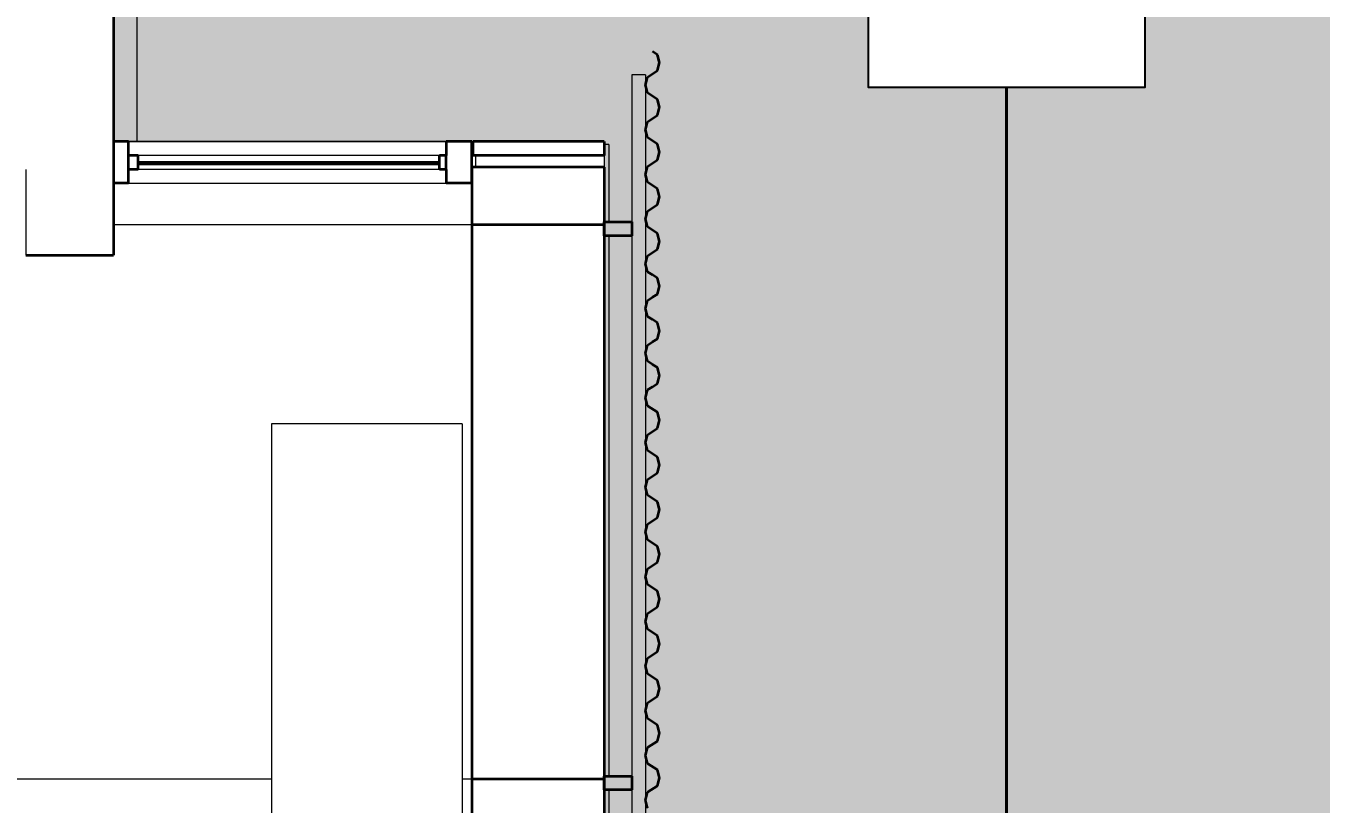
# Model space of a CAD drawing. Header units: millimetres. Extents: x 340455 to 340556, y 7380652 to 7380707.
# Drawn here: x 340485.597 to 340488.402, y 7380685.555 to 7380687.24 of the extents above; entities that cross this region are included whole.
import ezdxf

# ---------------------------------------------------------------- set-up
doc = ezdxf.new("R2010")
doc.units = ezdxf.units.MM
for name, color, linetype, lineweight in [('Anotações', 14, 'Continuous', 5), ('Cortado', 7, 'Continuous', 35), ('Hachuras', 8, 'Continuous', 5), ('Visto', 144, 'Continuous', 5)]:
    doc.layers.add(name, color=color, linetype=linetype, lineweight=lineweight)
doc.layers.add('Esgoto', color=36, linetype='Continuous', lineweight=40, true_color=0x7a3b00)
doc.styles.add('UFABCSBC$0$ROMANS', font='arial.ttf')
doc.dimstyles.new('DIM', dxfattribs={"dimscale": 0.125, "dimtxt": 2.5, "dimasz": 2.5, "dimexe": 1, "dimexo": 1, "dimgap": 1.5, "dimtad": 1, "dimzin": 4, "dimtxsty": 'UFABCSBC$0$ROMANS', "dimcen": 0.09, "dimclrt": 256, "dimadec": 0, "dimazin": 0, "dimtfac": 1, "dimtix": 1, "dimtofl": 0, "dimtmove": 2, "dimatfit": 3, "dimfxl": 1, "dimtolj": 1, "dimtzin": 0, "dimarcsym": 0})

# ---------------------------------------------------------------- blocks, each defined once
blk = doc.blocks.new('SHAPE2DVIEW008')
at = {"color": 0}
for p, q in [((4200, -8173), (4200, -7127.7)), ((4200, -8173), (4200, -7127.7)), ((5520.4, -7640.8), (5334.9, -7640.8)), ((5334.9, -7640.8), (5334.9, -7830.8)), ((7524.9, -7830.8), (5334.9, -7830.8)), ((5400, -8607), (5400, -7830.8)), ((5400, -8607), (5400, -7830.8)), ((5490.4, -7862.7), (5490.4, -7830.8)), ((5520.4, -7830.8), (5490.4, -7830.8)), ((5520.4, -7830.6), (5550.4, -7830.6)), ((5520.4, -7830.8), (5520.4, -7830.6)), ((5520.4, -7830.8), (5550.4, -7830.8)), ((5550.4, -7830.8), (5550.4, -7830.6)), ((5580.4, -7830.8), (5550.4, -7830.8)), ((5580.4, -7862.7), (5580.4, -7830.8)), ((5580.4, -8609.4), (5580.4, -7830.8)), ((5490.4, -7862.7), (5490.4, -8551.2)), ((5490.4, -7862.7), (5520.4, -7862.7)), ((5520.4, -7862.7), (5550.4, -7862.7)), ((5520.4, -7862.7), (5550.4, -7862.7)), ((5520.4, -7862.8), (5520.4, -7862.7)), ((5520.4, -7862.8), (5550.4, -7862.8)), ((5520.4, -8551.2), (5520.4, -7862.8)), ((5550.4, -7862.7), (5580.4, -7862.7)), ((5550.4, -7862.8), (5550.4, -7862.7)), ((5550.4, -8551.2), (5550.4, -7862.8)), ((5580.4, -7862.7), (5580.4, -8551.2)), ((5580.4, -7881.8), (6324.9, -7881.8)), ((5580.4, -7881.8), (6924.9, -7881.8)), ((4969.4, -8173), (2469.9, -8173)), ((4969.4, -8586), (4969.4, -8173)), ((5490.4, -8607), (5490.4, -8551.2)), ((5520.4, -8551.2), (5490.4, -8551.2)), ((5520.4, -8551.2), (5550.4, -8551.2)), ((5580.4, -8551.2), (5550.4, -8551.2)), ((5580.4, -8607), (5580.4, -8551.2)), ((4969.4, -8586), (2469.9, -8586)), ((4200, -8607), (3000, -8607)), ((4200, -8607), (4200, -8586)), ((4200, -8607), (4200, -8586)), ((4200, -8893), (4200, -8607)), ((4200, -8893), (4200, -8607)), ((5400, -8607), (4200, -8607)), ((5400, -8893), (5400, -8607)), ((5400, -8893), (5400, -8607)), ((5525, -8607), (5400, -8607)), ((5490.4, -8607), (5580.4, -8607)), ((5525, -8893), (5525, -8607)), ((5525, -8607), (5525, -8607)), ((5550.4, -8893), (5550.4, -8607)), ((5550.4, -8609.4), (5580.4, -8609.4)), ((5550.4, -8893), (5550.4, -8609.4)), ((5580.4, -8893), (5580.4, -8609.4)), ((5550.4, -8614.9), (5525, -8614.9)), ((5550.4, -8614.9), (5525, -8614.9)), ((5550.4, -8614.9), (5525, -8614.9)), ((5550.4, -8614.9), (5525, -8614.9)), ((5400, -8722), (5400, -8722)), ((5400, -8782), (5400, -8782)), ((5400, -8855.4), (5400, -8855.4)), ((4200, -8893), (3000, -8893)), ((4176.5, -8893), (4206.5, -8893)), ((4176.5, -8953), (4176.5, -8893)), ((5400, -8893), (4200, -8893)), ((4206.5, -8893), (4206.5, -8953)), ((5376.5, -8893), (5406.5, -8893)), ((5376.5, -8953), (5376.5, -8893)), ((5525, -8893), (5400, -8893)), ((5406.5, -8893), (5406.5, -8953)), ((5580.4, -8893), (5550.4, -8893)), ((5550.4, -8893), (5550.4, -8893)), ((5574, -8903.1), (5574, -8893)), ((5574, -8903.1), (5574, -8893)), ((4176.5, -8903.1), (3006.5, -8903.1)), ((4176.5, -8903.1), (3006.5, -8903.1)), ((5376.5, -8903.1), (4206.5, -8903.1)), ((5376.5, -8903.1), (4206.5, -8903.1)), ((5574, -8903.1), (5406.5, -8903.1)), ((5574, -8903.1), (5406.5, -8903.1)), ((4176.5, -8953), (3006.5, -8953)), ((4206.5, -8953), (4176.5, -8953)), ((5376.5, -8953), (4206.5, -8953)), ((5406.5, -8953), (5376.5, -8953)), ((5724.9, -8953), (5406.5, -8953)), ((5724.9, -8983), (5724.9, -8953)), ((5724.9, -8983), (-3325.1, -8983)), ((4137.2, -8987.4), (4154.3, -8983)), ((4137.2, -8987.4), (4154.3, -8983)), ((4154.3, -8983), (4171.4, -8987.4)), ((4154.3, -8983), (4171.4, -8987.4)), ((4171.4, -8987.4), (4185.6, -9008.7)), ((4171.4, -8987.4), (4185.6, -9008.7)), ((4234, -8987.4), (4219.8, -9008.7)), ((4219.8, -9008.7), (4234, -8987.4)), ((4234, -8987.4), (4251.1, -8983)), ((4234, -8987.4), (4251.1, -8983)), ((4251.1, -8983), (4268.2, -8987.4)), ((4251.1, -8983), (4268.2, -8987.4)), ((4268.2, -8987.4), (4282.4, -9008.7)), ((4268.2, -8987.4), (4282.4, -9008.7)), ((4330.8, -8987.4), (4316.6, -9008.7)), ((4316.6, -9008.7), (4330.8, -8987.4)), ((4330.8, -8987.4), (4347.9, -8983)), ((4330.8, -8987.4), (4347.9, -8983)), ((4347.9, -8983), (4365, -8987.4)), ((4347.9, -8983), (4365, -8987.4)), ((4365, -8987.4), (4379.2, -9008.7)), ((4365, -8987.4), (4379.2, -9008.7)), ((4413.4, -9008.7), (4420.5, -8998.1)), ((4420.5, -8998.1), (4413.4, -9008.7)), ((4420.5, -8998.1), (4427.6, -8987.4)), ((4420.5, -8998.1), (4427.6, -8987.4)), ((4427.6, -8987.4), (4444.7, -8983)), ((4427.6, -8987.4), (4444.7, -8983)), ((4444.7, -8983), (4461.8, -8987.4)), ((4444.7, -8983), (4461.8, -8987.4)), ((4461.8, -8987.4), (4468.9, -8998.1)), ((4461.8, -8987.4), (4468.9, -8998.1)), ((4476, -9008.7), (4468.9, -8998.1)), ((4468.9, -8998.1), (4476, -9008.7)), ((4510.2, -9008.7), (4517.3, -8998.1)), ((4517.3, -8998.1), (4510.2, -9008.7)), ((4517.3, -8998.1), (4524.4, -8987.4)), ((4517.3, -8998.1), (4524.4, -8987.4)), ((4524.4, -8987.4), (4541.5, -8983)), ((4524.4, -8987.4), (4541.5, -8983)), ((4541.5, -8983), (4558.6, -8987.4)), ((4541.5, -8983), (4558.6, -8987.4)), ((4558.6, -8987.4), (4565.7, -8998.1)), ((4558.6, -8987.4), (4565.7, -8998.1)), ((4572.8, -9008.7), (4565.7, -8998.1)), ((4565.7, -8998.1), (4572.8, -9008.7)), ((4607, -9008.7), (4614.1, -8998.1)), ((4614.1, -8998.1), (4607, -9008.7)), ((4614.1, -8998.1), (4621.2, -8987.4)), ((4614.1, -8998.1), (4621.2, -8987.4)), ((4621.2, -8987.4), (4638.3, -8983)), ((4621.2, -8987.4), (4638.3, -8983)), ((4638.3, -8983), (4655.4, -8987.4)), ((4638.3, -8983), (4655.4, -8987.4)), ((4655.4, -8987.4), (4662.5, -8998.1)), ((4655.4, -8987.4), (4662.5, -8998.1)), ((4669.6, -9008.7), (4662.5, -8998.1)), ((4662.5, -8998.1), (4669.6, -9008.7)), ((4703.8, -9008.7), (4710.9, -8998.1)), ((4710.9, -8998.1), (4703.8, -9008.7)), ((4710.9, -8998.1), (4718, -8987.4)), ((4710.9, -8998.1), (4718, -8987.4)), ((4718, -8987.4), (4735.1, -8983)), ((4718, -8987.4), (4735.1, -8983)), ((4735.1, -8983), (4752.2, -8987.4)), ((4735.1, -8983), (4752.2, -8987.4)), ((4752.2, -8987.4), (4759.3, -8998.1)), ((4752.2, -8987.4), (4759.3, -8998.1)), ((4766.4, -9008.7), (4759.3, -8998.1)), ((4759.3, -8998.1), (4766.4, -9008.7)), ((4800.6, -9008.7), (4807.7, -8998.1)), ((4807.7, -8998.1), (4800.6, -9008.7)), ((4807.7, -8998.1), (4814.8, -8987.4)), ((4807.7, -8998.1), (4814.8, -8987.4)), ((4814.8, -8987.4), (4831.9, -8983)), ((4814.8, -8987.4), (4831.9, -8983)), ((4831.9, -8983), (4849, -8987.4)), ((4831.9, -8983), (4849, -8987.4)), ((4849, -8987.4), (4856.1, -8998.1)), ((4849, -8987.4), (4856.1, -8998.1)), ((4863.2, -9008.7), (4856.1, -8998.1)), ((4856.1, -8998.1), (4863.2, -9008.7)), ((4911.6, -8987.4), (4897.4, -9008.7)), ((4897.4, -9008.7), (4911.6, -8987.4)), ((4911.6, -8987.4), (4928.7, -8983)), ((4911.6, -8987.4), (4928.7, -8983)), ((4928.7, -8983), (4945.8, -8987.4)), ((4928.7, -8983), (4945.8, -8987.4)), ((4945.8, -8987.4), (4960, -9008.7)), ((4945.8, -8987.4), (4960, -9008.7)), ((5008.4, -8987.4), (4994.2, -9008.7)), ((4994.2, -9008.7), (5008.4, -8987.4)), ((5008.4, -8987.4), (5025.5, -8983)), ((5008.4, -8987.4), (5025.5, -8983)), ((5025.5, -8983), (5042.6, -8987.4)), ((5025.5, -8983), (5042.6, -8987.4)), ((5042.6, -8987.4), (5049.7, -8998.1)), ((5042.6, -8987.4), (5049.7, -8998.1)), ((5056.8, -9008.7), (5049.7, -8998.1)), ((5049.7, -8998.1), (5056.8, -9008.7)), ((5091, -9008.7), (5098.1, -8998.1)), ((5098.1, -8998.1), (5091, -9008.7)), ((5098.1, -8998.1), (5105.2, -8987.4)), ((5098.1, -8998.1), (5105.2, -8987.4)), ((5105.2, -8987.4), (5122.3, -8983)), ((5105.2, -8987.4), (5122.3, -8983)), ((5122.3, -8983), (5139.4, -8987.4)), ((5122.3, -8983), (5139.4, -8987.4)), ((5139.4, -8987.4), (5146.5, -8998.1)), ((5139.4, -8987.4), (5146.5, -8998.1)), ((5153.6, -9008.7), (5146.5, -8998.1)), ((5146.5, -8998.1), (5153.6, -9008.7)), ((5187.8, -9008.7), (5194.9, -8998.1)), ((5194.9, -8998.1), (5187.8, -9008.7)), ((5194.9, -8998.1), (5202, -8987.4)), ((5194.9, -8998.1), (5202, -8987.4)), ((5202, -8987.4), (5219.1, -8983)), ((5202, -8987.4), (5219.1, -8983)), ((5219.1, -8983), (5236.2, -8987.4)), ((5219.1, -8983), (5236.2, -8987.4)), ((5236.2, -8987.4), (5243.3, -8998.1)), ((5236.2, -8987.4), (5243.3, -8998.1)), ((5250.4, -9008.7), (5243.3, -8998.1)), ((5243.3, -8998.1), (5250.4, -9008.7)), ((5284.6, -9008.7), (5291.7, -8998.1)), ((5291.7, -8998.1), (5284.6, -9008.7)), ((5291.7, -8998.1), (5298.8, -8987.4)), ((5291.7, -8998.1), (5298.8, -8987.4)), ((5298.8, -8987.4), (5315.9, -8983)), ((5298.8, -8987.4), (5315.9, -8983)), ((5315.9, -8983), (5333, -8987.4)), ((5315.9, -8983), (5333, -8987.4)), ((5333, -8987.4), (5340.1, -8998.1)), ((5333, -8987.4), (5340.1, -8998.1)), ((5347.2, -9008.7), (5340.1, -8998.1)), ((5340.1, -8998.1), (5347.2, -9008.7)), ((5381.4, -9008.7), (5388.5, -8998.1)), ((5388.5, -8998.1), (5381.4, -9008.7)), ((5388.5, -8998.1), (5395.6, -8987.4)), ((5388.5, -8998.1), (5395.6, -8987.4)), ((5395.6, -8987.4), (5412.7, -8983)), ((5395.6, -8987.4), (5412.7, -8983)), ((5412.7, -8983), (5429.8, -8987.4)), ((5412.7, -8983), (5429.8, -8987.4)), ((5429.8, -8987.4), (5436.9, -8998.1)), ((5429.8, -8987.4), (5436.9, -8998.1)), ((5444, -9008.7), (5436.9, -8998.1)), ((5436.9, -8998.1), (5444, -9008.7)), ((5478.2, -9008.7), (5485.3, -8998.1)), ((5485.3, -8998.1), (5478.2, -9008.7)), ((5485.3, -8998.1), (5492.4, -8987.4)), ((5485.3, -8998.1), (5492.4, -8987.4)), ((5492.4, -8987.4), (5509.5, -8983)), ((5492.4, -8987.4), (5509.5, -8983)), ((5509.5, -8983), (5526.6, -8987.4)), ((5509.5, -8983), (5526.6, -8987.4)), ((5526.6, -8987.4), (5533.7, -8998.1)), ((5526.6, -8987.4), (5533.7, -8998.1)), ((5540.8, -9008.7), (5533.7, -8998.1)), ((5533.7, -8998.1), (5540.8, -9008.7)), ((5575, -9008.7), (5582.1, -8998.1)), ((5582.1, -8998.1), (5575, -9008.7)), ((5582.1, -8998.1), (5589.2, -8987.4)), ((5582.1, -8998.1), (5589.2, -8987.4)), ((5589.2, -8987.4), (5606.3, -8983)), ((5589.2, -8987.4), (5606.3, -8983)), ((5606.3, -8983), (5623.4, -8987.4)), ((5606.3, -8983), (5623.4, -8987.4)), ((5623.4, -8987.4), (5630.5, -8998.1)), ((5623.4, -8987.4), (5630.5, -8998.1)), ((5637.6, -9008.7), (5630.5, -8998.1)), ((5630.5, -8998.1), (5637.6, -9008.7)), ((5671.8, -9008.7), (5678.9, -8998.1)), ((5678.9, -8998.1), (5671.8, -9008.7)), ((5678.9, -8998.1), (5686, -8987.4)), ((5678.9, -8998.1), (5686, -8987.4)), ((5686, -8987.4), (5703.1, -8983)), ((5686, -8987.4), (5703.1, -8983)), ((5703.1, -8983), (5720.2, -8987.4)), ((5703.1, -8983), (5720.2, -8987.4)), ((5720.2, -8987.4), (5727.3, -8998.1)), ((5720.2, -8987.4), (5727.3, -8998.1)), ((5734.4, -9008.7), (5727.3, -8998.1)), ((5727.3, -8998.1), (5734.4, -9008.7)), ((5768.6, -9008.7), (5775.7, -8998.1)), ((5775.7, -8998.1), (5768.6, -9008.7)), ((4185.6, -9008.7), (4202.7, -9013.2)), ((4202.7, -9013.2), (4185.6, -9008.7)), ((4202.7, -9013.2), (4219.8, -9008.7)), ((4219.8, -9008.7), (4202.7, -9013.2)), ((4282.4, -9008.7), (4299.5, -9013.2)), ((4299.5, -9013.2), (4282.4, -9008.7)), ((4299.5, -9013.2), (4316.6, -9008.7)), ((4316.6, -9008.7), (4299.5, -9013.2)), ((4379.2, -9008.7), (4396.3, -9013.2)), ((4396.3, -9013.2), (4379.2, -9008.7)), ((4396.3, -9013.2), (4413.4, -9008.7)), ((4413.4, -9008.7), (4396.3, -9013.2)), ((4476, -9008.7), (4493.1, -9013.2)), ((4493.1, -9013.2), (4476, -9008.7)), ((4493.1, -9013.2), (4510.2, -9008.7)), ((4510.2, -9008.7), (4493.1, -9013.2)), ((4572.8, -9008.7), (4589.9, -9013.2)), ((4589.9, -9013.2), (4572.8, -9008.7)), ((4589.9, -9013.2), (4607, -9008.7)), ((4607, -9008.7), (4589.9, -9013.2)), ((4669.6, -9008.7), (4686.7, -9013.2)), ((4686.7, -9013.2), (4669.6, -9008.7)), ((4686.7, -9013.2), (4703.8, -9008.7)), ((4703.8, -9008.7), (4686.7, -9013.2)), ((4766.4, -9008.7), (4783.5, -9013.2)), ((4783.5, -9013.2), (4766.4, -9008.7)), ((4783.5, -9013.2), (4800.6, -9008.7)), ((4800.6, -9008.7), (4783.5, -9013.2)), ((4863.2, -9008.7), (4880.3, -9013.2)), ((4880.3, -9013.2), (4863.2, -9008.7)), ((4880.3, -9013.2), (4897.4, -9008.7)), ((4897.4, -9008.7), (4880.3, -9013.2)), ((4960, -9008.7), (4977.1, -9013.2)), ((4977.1, -9013.2), (4960, -9008.7)), ((4977.1, -9013.2), (4994.2, -9008.7)), ((4994.2, -9008.7), (4977.1, -9013.2)), ((5056.8, -9008.7), (5073.9, -9013.2)), ((5073.9, -9013.2), (5056.8, -9008.7)), ((5073.9, -9013.2), (5091, -9008.7)), ((5091, -9008.7), (5073.9, -9013.2)), ((5153.6, -9008.7), (5170.7, -9013.2)), ((5170.7, -9013.2), (5153.6, -9008.7)), ((5170.7, -9013.2), (5187.8, -9008.7)), ((5187.8, -9008.7), (5170.7, -9013.2)), ((5250.4, -9008.7), (5267.5, -9013.2)), ((5267.5, -9013.2), (5250.4, -9008.7)), ((5267.5, -9013.2), (5284.6, -9008.7)), ((5284.6, -9008.7), (5267.5, -9013.2)), ((5347.2, -9008.7), (5364.3, -9013.2)), ((5364.3, -9013.2), (5347.2, -9008.7)), ((5364.3, -9013.2), (5381.4, -9008.7)), ((5381.4, -9008.7), (5364.3, -9013.2)), ((5444, -9008.7), (5461.1, -9013.2)), ((5461.1, -9013.2), (5444, -9008.7)), ((5461.1, -9013.2), (5478.2, -9008.7)), ((5478.2, -9008.7), (5461.1, -9013.2)), ((5540.8, -9008.7), (5557.9, -9013.2)), ((5557.9, -9013.2), (5540.8, -9008.7)), ((5557.9, -9013.2), (5575, -9008.7)), ((5575, -9008.7), (5557.9, -9013.2)), ((5637.6, -9008.7), (5654.7, -9013.2)), ((5654.7, -9013.2), (5637.6, -9008.7)), ((5654.7, -9013.2), (5671.8, -9008.7)), ((5671.8, -9008.7), (5654.7, -9013.2)), ((5734.4, -9008.7), (5751.5, -9013.2)), ((5751.5, -9013.2), (5734.4, -9008.7)), ((5751.5, -9013.2), (5768.6, -9008.7)), ((5768.6, -9008.7), (5751.5, -9013.2))]:
    blk.add_line(p, q, dxfattribs=at)
blk = doc.blocks.new('SHAPE2DVIEW012')
at = {"color": 0}
for p, q in [((5334.9, -7640.8), (5334.9, -7830.8)), ((7524.9, -7830.8), (5334.9, -7830.8)), ((5580.4, -7830.8), (5490.4, -7830.8)), ((5490.4, -7862.7), (5490.4, -7830.8)), ((5580.4, -7862.7), (5580.4, -7830.8)), ((5490.4, -7862.7), (5520.4, -7862.7)), ((5520.4, -7862.7), (5550.4, -7862.7)), ((5520.4, -7884.2), (5520.4, -7862.7)), ((5550.4, -7862.7), (5580.4, -7862.7)), ((5550.4, -7884.2), (5550.4, -7862.7)), ((5520.4, -7884.2), (5531.9, -7884.2)), ((5531.9, -7884.2), (5535.4, -7884.2)), ((5531.9, -8536.4), (5531.9, -7884.2)), ((5535.4, -8536.4), (5535.4, -7884.2)), ((5535.4, -7884.2), (5550.4, -7884.2)), ((5490.4, -8607), (5490.4, -8551.2)), ((5520.4, -8551.2), (5490.4, -8551.2)), ((5520.4, -8551.2), (5520.4, -8536.4)), ((5520.4, -8536.4), (5531.9, -8536.4)), ((5520.4, -8551.2), (5550.4, -8551.2)), ((5531.9, -8536.4), (5535.4, -8536.4)), ((5535.4, -8536.4), (5550.4, -8536.4)), ((5550.4, -8551.2), (5550.4, -8536.4)), ((5580.4, -8551.2), (5550.4, -8551.2)), ((5580.4, -8607), (5580.4, -8551.2)), ((4200, -8607), (3000, -8607)), ((4200, -8893), (4200, -8607)), ((4200, -8893), (4200, -8607)), ((5400, -8607), (4200, -8607)), ((5400, -8893), (5400, -8607)), ((5400, -8893), (5400, -8607)), ((5525, -8607), (5400, -8607)), ((5490.4, -8607), (5580.4, -8607)), ((5525, -8893), (5525, -8607)), ((5550.4, -8893), (5550.4, -8609.4)), ((5550.4, -8609.4), (5580.4, -8609.4)), ((5580.4, -8893), (5580.4, -8609.4)), ((4200, -8893), (3000, -8893)), ((4176.5, -8953), (4176.5, -8893)), ((4176.5, -8893), (4206.5, -8893)), ((5400, -8893), (4200, -8893)), ((4206.5, -8893), (4206.5, -8953)), ((5376.5, -8953), (5376.5, -8893)), ((5376.5, -8893), (5406.5, -8893)), ((5525, -8893), (5400, -8893)), ((5406.5, -8893), (5406.5, -8953)), ((5580.4, -8893), (5550.4, -8893)), ((4206.5, -8953), (4176.5, -8953)), ((5406.5, -8953), (5376.5, -8953)), ((4137.2, -8987.4), (4154.3, -8983)), ((4154.3, -8983), (4171.4, -8987.4)), ((4171.4, -8987.4), (4185.6, -9008.7)), ((4219.8, -9008.7), (4234, -8987.4)), ((4234, -8987.4), (4251.1, -8983)), ((4251.1, -8983), (4268.2, -8987.4)), ((4268.2, -8987.4), (4282.4, -9008.7)), ((4316.6, -9008.7), (4330.8, -8987.4)), ((4330.8, -8987.4), (4347.9, -8983)), ((4347.9, -8983), (4365, -8987.4)), ((4365, -8987.4), (4379.2, -9008.7)), ((4413.4, -9008.7), (4420.5, -8998.1)), ((4420.5, -8998.1), (4427.6, -8987.4)), ((4427.6, -8987.4), (4444.7, -8983)), ((4444.7, -8983), (4461.8, -8987.4)), ((4461.8, -8987.4), (4468.9, -8998.1)), ((4468.9, -8998.1), (4476, -9008.7)), ((4510.2, -9008.7), (4517.3, -8998.1)), ((4517.3, -8998.1), (4524.4, -8987.4)), ((4524.4, -8987.4), (4541.5, -8983)), ((4541.5, -8983), (4558.6, -8987.4)), ((4558.6, -8987.4), (4565.7, -8998.1)), ((4565.7, -8998.1), (4572.8, -9008.7)), ((4607, -9008.7), (4614.1, -8998.1)), ((4614.1, -8998.1), (4621.2, -8987.4)), ((4621.2, -8987.4), (4638.3, -8983)), ((4638.3, -8983), (4655.4, -8987.4)), ((4655.4, -8987.4), (4662.5, -8998.1)), ((4662.5, -8998.1), (4669.6, -9008.7)), ((4703.8, -9008.7), (4710.9, -8998.1)), ((4710.9, -8998.1), (4718, -8987.4)), ((4718, -8987.4), (4735.1, -8983)), ((4735.1, -8983), (4752.2, -8987.4)), ((4752.2, -8987.4), (4759.3, -8998.1)), ((4759.3, -8998.1), (4766.4, -9008.7)), ((4800.6, -9008.7), (4807.7, -8998.1)), ((4807.7, -8998.1), (4814.8, -8987.4)), ((4814.8, -8987.4), (4831.9, -8983)), ((4831.9, -8983), (4849, -8987.4)), ((4849, -8987.4), (4856.1, -8998.1)), ((4856.1, -8998.1), (4863.2, -9008.7)), ((4897.4, -9008.7), (4911.6, -8987.4)), ((4911.6, -8987.4), (4928.7, -8983)), ((4928.7, -8983), (4945.8, -8987.4)), ((4945.8, -8987.4), (4960, -9008.7)), ((4994.2, -9008.7), (5008.4, -8987.4)), ((5008.4, -8987.4), (5025.5, -8983)), ((5025.5, -8983), (5042.6, -8987.4)), ((5042.6, -8987.4), (5049.7, -8998.1)), ((5049.7, -8998.1), (5056.8, -9008.7)), ((5091, -9008.7), (5098.1, -8998.1)), ((5098.1, -8998.1), (5105.2, -8987.4)), ((5105.2, -8987.4), (5122.3, -8983)), ((5122.3, -8983), (5139.4, -8987.4)), ((5139.4, -8987.4), (5146.5, -8998.1)), ((5146.5, -8998.1), (5153.6, -9008.7)), ((5187.8, -9008.7), (5194.9, -8998.1)), ((5194.9, -8998.1), (5202, -8987.4)), ((5202, -8987.4), (5219.1, -8983)), ((5219.1, -8983), (5236.2, -8987.4)), ((5236.2, -8987.4), (5243.3, -8998.1)), ((5243.3, -8998.1), (5250.4, -9008.7)), ((5284.6, -9008.7), (5291.7, -8998.1)), ((5291.7, -8998.1), (5298.8, -8987.4)), ((5298.8, -8987.4), (5315.9, -8983)), ((5315.9, -8983), (5333, -8987.4)), ((5333, -8987.4), (5340.1, -8998.1)), ((5340.1, -8998.1), (5347.2, -9008.7)), ((5381.4, -9008.7), (5388.5, -8998.1)), ((5388.5, -8998.1), (5395.6, -8987.4)), ((5395.6, -8987.4), (5412.7, -8983)), ((5412.7, -8983), (5429.8, -8987.4)), ((5429.8, -8987.4), (5436.9, -8998.1)), ((5436.9, -8998.1), (5444, -9008.7)), ((5478.2, -9008.7), (5485.3, -8998.1)), ((5485.3, -8998.1), (5492.4, -8987.4)), ((5492.4, -8987.4), (5509.5, -8983)), ((5509.5, -8983), (5526.6, -8987.4)), ((5526.6, -8987.4), (5533.7, -8998.1)), ((5533.7, -8998.1), (5540.8, -9008.7)), ((5575, -9008.7), (5582.1, -8998.1)), ((5582.1, -8998.1), (5589.2, -8987.4)), ((5589.2, -8987.4), (5606.3, -8983)), ((5606.3, -8983), (5623.4, -8987.4)), ((5623.4, -8987.4), (5630.5, -8998.1)), ((5630.5, -8998.1), (5637.6, -9008.7)), ((5671.8, -9008.7), (5678.9, -8998.1)), ((5678.9, -8998.1), (5686, -8987.4)), ((5686, -8987.4), (5703.1, -8983)), ((5703.1, -8983), (5720.2, -8987.4)), ((5720.2, -8987.4), (5727.3, -8998.1)), ((5727.3, -8998.1), (5734.4, -9008.7)), ((5768.6, -9008.7), (5775.7, -8998.1)), ((4185.6, -9008.7), (4202.7, -9013.2)), ((4202.7, -9013.2), (4219.8, -9008.7)), ((4282.4, -9008.7), (4299.5, -9013.2)), ((4299.5, -9013.2), (4316.6, -9008.7)), ((4379.2, -9008.7), (4396.3, -9013.2)), ((4396.3, -9013.2), (4413.4, -9008.7)), ((4476, -9008.7), (4493.1, -9013.2)), ((4493.1, -9013.2), (4510.2, -9008.7)), ((4572.8, -9008.7), (4589.9, -9013.2)), ((4589.9, -9013.2), (4607, -9008.7)), ((4669.6, -9008.7), (4686.7, -9013.2)), ((4686.7, -9013.2), (4703.8, -9008.7)), ((4766.4, -9008.7), (4783.5, -9013.2)), ((4783.5, -9013.2), (4800.6, -9008.7)), ((4863.2, -9008.7), (4880.3, -9013.2)), ((4880.3, -9013.2), (4897.4, -9008.7)), ((4960, -9008.7), (4977.1, -9013.2)), ((4977.1, -9013.2), (4994.2, -9008.7)), ((5056.8, -9008.7), (5073.9, -9013.2)), ((5073.9, -9013.2), (5091, -9008.7)), ((5153.6, -9008.7), (5170.7, -9013.2)), ((5170.7, -9013.2), (5187.8, -9008.7)), ((5250.4, -9008.7), (5267.5, -9013.2)), ((5267.5, -9013.2), (5284.6, -9008.7)), ((5347.2, -9008.7), (5364.3, -9013.2)), ((5364.3, -9013.2), (5381.4, -9008.7)), ((5444, -9008.7), (5461.1, -9013.2)), ((5461.1, -9013.2), (5478.2, -9008.7)), ((5540.8, -9008.7), (5557.9, -9013.2)), ((5557.9, -9013.2), (5575, -9008.7)), ((5637.6, -9008.7), (5654.7, -9013.2)), ((5654.7, -9013.2), (5671.8, -9008.7)), ((5734.4, -9008.7), (5751.5, -9013.2)), ((5751.5, -9013.2), (5768.6, -9008.7))]:
    blk.add_line(p, q, dxfattribs=at)
blk = doc.blocks.new('*D11')
at = {"layer": 'Anotações', "color": 0, "lineweight": -2, "ltscale": 5}
for p, q in [((340486.8488, 7380686.8642), (340486.8488, 7380683.3287)), ((340498.2559, 7380686.8642), (340498.2559, 7380683.3287))]:
    blk.add_line(p, q, dxfattribs=at)
at = {"layer": 'Anotações', "color": 0, "linetype": 'ByBlock', "lineweight": -2, "ltscale": 5}
blk.add_line((340487.1613, 7380683.4537), (340497.9434, 7380683.4537), dxfattribs=at)
at = {"layer": 'Anotações', "color": 0}
for points in [[(340487.1613, 7380683.5057), (340487.1613, 7380683.4016), (340486.8488, 7380683.4537)], [(340497.9434, 7380683.4016), (340497.9434, 7380683.5057), (340498.2559, 7380683.4537)]]:
    blk.add_solid(points, dxfattribs=at)
at = {"layer": 'Defpoints', "color": 0}
for p in [(340486.8488, 7380686.9892), (340498.2559, 7380686.9892), (340498.2559, 7380683.4537)]:
    blk.add_point(p, dxfattribs=at)
at = {"layer": 'Anotações', "insert": (340492.5524, 7380683.829), "char_height": 0.3125, "attachment_point": 5, "style": 'UFABCSBC$0$ROMANS'}
blk.add_mtext('\\A1;11,41', dxfattribs=at)

msp = doc.modelspace()

# ---------------------------------------------------------------- hatches: boundary and pattern name
at = {"layer": 'Hachuras', "ltscale": 5, "true_color": 0xdce2d0, "transparency": 50331648}
h = msp.add_hatch(color=254, dxfattribs=at)
h.paths.add_polyline_path([(340467.8176, 7380651.6419), (340467.8174, 7380695.4466), (340514.2894, 7380695.4461), (340514.2735, 7380651.6419)])
h.paths.add_polyline_path([(340502.2559, 7380681.813), (340498.2559, 7380681.813), (340498.2559, 7380689.813), (340502.2559, 7380689.813), (340508.6559, 7380689.813), (340508.6559, 7380673.813), (340502.2559, 7380673.813)], flags=16)
h.paths.add_polyline_path([(340497.4559, 7380688.8062), (340497.4559, 7380688.2062), (340498.0559, 7380688.2062), (340498.0559, 7380688.8062)], flags=16)
h.paths.add_polyline_path([(340483.7566, 7380688.9338), (340486.0866, 7380688.9337), (340486.0866, 7380688.3337), (340485.7866, 7380688.3337), (340485.7866, 7380686.9892), (340486.8488, 7380686.9892), (340486.859, 7380678.1209), (340487.5757, 7380678.1209), (340487.5757, 7380674.8309), (340482.9505, 7380674.8309), (340482.9505, 7380678.2288), (340482.6628, 7380678.2288), (340482.6628, 7380686.9892), (340483.7566, 7380686.9892)], flags=16)
h.paths.add_polyline_path([(340487.4208, 7380687.7071), (340487.4208, 7380687.1071), (340488.0208, 7380687.1071), (340488.0208, 7380687.7071)], flags=16)
h.paths.add_polyline_path([(340487.4208, 7380672.763), (340487.4208, 7380672.163), (340488.0208, 7380672.163), (340488.0208, 7380672.763)], flags=16)
h.paths.add_polyline_path([(340509.0559, 7380672.763), (340509.0559, 7380672.163), (340509.6559, 7380672.163), (340509.6559, 7380672.763)], flags=16)
h.paths.add_polyline_path([(340509.0559, 7380682.113), (340509.0559, 7380681.513), (340509.6559, 7380681.513), (340509.6559, 7380682.113)], flags=16)
edge = h.paths.add_edge_path(flags=16)
edge.add_arc((340509.3559, 7380688.0552), 0.3, 0, 360)
h.paths.add_polyline_path([(340483.8626, 7380674.0665), (340483.8626, 7380674.6716), (340483.2716, 7380674.6716), (340483.2716, 7380674.0665)], flags=16)
h.paths.add_polyline_path([(340484.2066, 7380673.328), (340484.2066, 7380673.933), (340483.6156, 7380673.933), (340483.6156, 7380673.328)], flags=16)
h.paths.add_polyline_path([(340483.4977, 7380673.0571), (340483.4977, 7380673.6621), (340482.9067, 7380673.6621), (340482.9067, 7380673.0571)], flags=16)
h.paths.add_polyline_path([(340484.2066, 7380672.5038), (340484.2066, 7380673.1088), (340483.6156, 7380673.1088), (340483.6156, 7380672.5038)], flags=16)
h.paths.add_polyline_path([(340483.5207, 7380672.0715), (340483.5207, 7380672.6766), (340482.9297, 7380672.6766), (340482.9297, 7380672.0715)], flags=16)
h.paths.add_polyline_path([(340483.8839, 7380671.3798), (340483.8839, 7380671.9849), (340483.2929, 7380671.9849), (340483.2929, 7380671.3798)], flags=16)
h.paths.add_polyline_path([(340483.4798, 7380669.998), (340483.4798, 7380670.6031), (340482.8888, 7380670.6031), (340482.8888, 7380669.998)], flags=16)
h.paths.add_polyline_path([(340484.0714, 7380668.353), (340484.0714, 7380668.9581), (340483.4804, 7380668.9581), (340483.4804, 7380668.353)], flags=16)
h.paths.add_polyline_path([(340482.1631, 7380675.5238), (340482.1631, 7380674.9188), (340482.7541, 7380674.9188), (340482.7541, 7380675.5238)], flags=16)
h.paths.add_polyline_path([(340481.8119, 7380676.2353), (340481.8119, 7380675.6302), (340482.4029, 7380675.6302), (340482.4029, 7380676.2353)], flags=16)
h.paths.add_polyline_path([(340481.3796, 7380675.5148), (340481.3796, 7380674.9098), (340481.9706, 7380674.9098), (340481.9706, 7380675.5148)], flags=16)
h.paths.add_polyline_path([(340480.6591, 7380675.821), (340480.6591, 7380675.216), (340481.2501, 7380675.216), (340481.2501, 7380675.821)], flags=16)
h.paths.add_polyline_path([(340479.9567, 7380676.1182), (340479.9567, 7380675.5132), (340480.5477, 7380675.5132), (340480.5477, 7380676.1182)], flags=16)
h.paths.add_polyline_path([(340479.1192, 7380675.713), (340479.1192, 7380675.1079), (340479.7102, 7380675.1079), (340479.7102, 7380675.713)], flags=16)
h.paths.add_polyline_path([(340478.3176, 7380675.4158), (340478.3176, 7380674.8107), (340478.9086, 7380674.8107), (340478.9086, 7380675.4158)], flags=16)
h.paths.add_polyline_path([(340476.6336, 7380675.8841), (340476.6336, 7380675.279), (340477.2246, 7380675.279), (340477.2246, 7380675.8841)], flags=16)
h.paths.add_polyline_path([(340474.4797, 7380674.894), (340474.4797, 7380675.4991), (340473.8887, 7380675.4991), (340473.8887, 7380674.894)], flags=16)

# ---------------------------------------------------------------- linework, layer by layer
at = {"ltscale": 5}
msp.add_lwpolyline([(340487.4208, 7380687.7071), (340487.4208, 7380687.1071), (340488.0208, 7380687.1071), (340488.0208, 7380687.7071), (340487.4208, 7380687.7071)], dxfattribs=at)
at = {"layer": 'Esgoto', "ltscale": 5}
msp.add_line((340487.7208, 7380687.1071), (340487.7208, 7380672.763), dxfattribs=at)
at = {"layer": 'Hachuras', "ltscale": 5}
msp.add_lwpolyline([(340483.7566, 7380688.9338), (340486.0866, 7380688.9337), (340486.0866, 7380688.3337), (340485.7866, 7380688.3337), (340485.7866, 7380686.9892), (340486.8488, 7380686.9892), (340486.859, 7380678.1209), (340487.5757, 7380678.1209), (340487.5757, 7380674.8309), (340482.9505, 7380674.8309), (340482.9505, 7380678.2288), (340482.6628, 7380678.2288), (340482.6628, 7380686.9892), (340483.7566, 7380686.9892)], close=True, dxfattribs=at)

# ---------------------------------------------------------------- block references
at = {"layer": 'Cortado', "xscale": 0.001, "yscale": 0.001, "zscale": 0.001, "rotation": 90}
msp.add_blockref('SHAPE2DVIEW012', (340477.9558, 7380681.4088), dxfattribs=at)
at = {"layer": 'Visto', "xscale": 0.001, "yscale": 0.001, "zscale": 0.001, "rotation": 90}
msp.add_blockref('SHAPE2DVIEW008', (340477.9558, 7380681.4088), dxfattribs=at)

# ---------------------------------------------------------------- dimensions: what is measured, and where the dimension line sits
at = {"layer": 'Anotações', "ltscale": 5}
dim = msp.add_linear_dim(base=(340498.2559, 7380683.4537), p1=(340486.8488, 7380686.9892), p2=(340498.2559, 7380686.9892), dimstyle='DIM', override={"dimlfac": 1}, dxfattribs=at)
dim.commit()
dim.dimension.update_dxf_attribs({"geometry": '*D11', "text_midpoint": (340492.5524, 7380683.829)})

doc.saveas('drawing.dxf')
